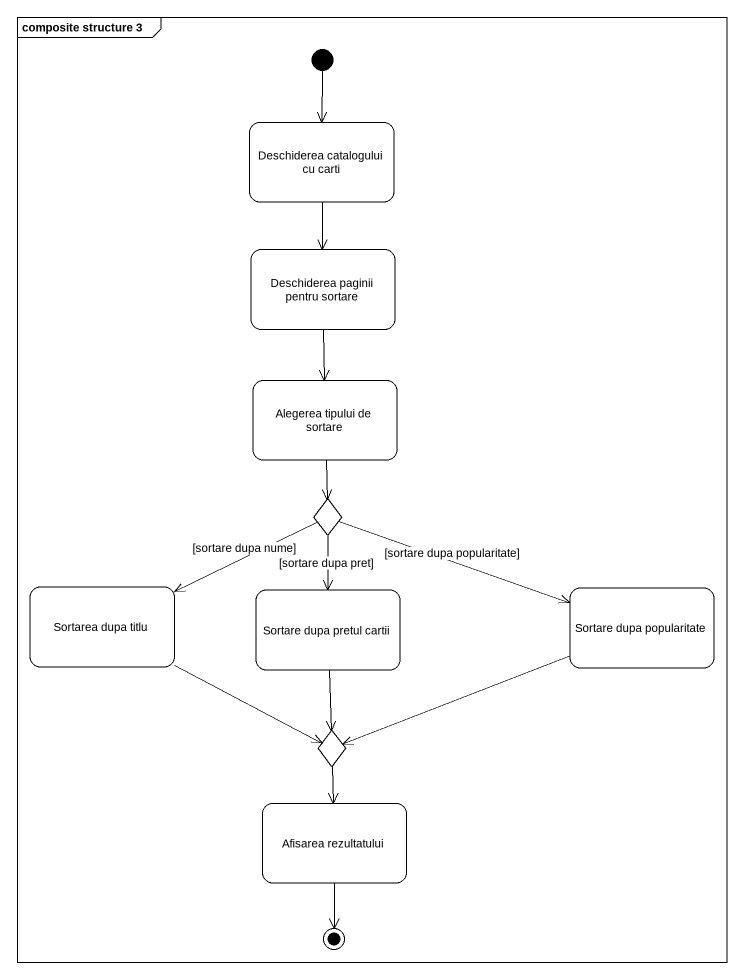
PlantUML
@startuml
mainframe composite structure 3
hide empty description
state "Deschiderea catalogului cu carti" as Deschiderea_catalogului_cu
state "Deschiderea paginii pentru sortare" as Deschiderea_paginii_pentru
state "Alegerea tipului de sortare" as Alegerea_tipului_de_sortare
state choice1 <<choice>>
state "Sortarea dupa titlu" as Sortarea_dupa_titlu
state "Sortare dupa pretul cartii" as Sortare_dupa_pretul_cartii
state "Sortare dupa popularitate" as Sortare_dupa_popularitate
state choice2 <<choice>>
state "Afisarea rezultatului" as Afisarea_rezultatului
[*] --> Deschiderea_catalogului_cu
Deschiderea_catalogului_cu --> Deschiderea_paginii_pentru
Deschiderea_paginii_pentru --> Alegerea_tipului_de_sortare
Alegerea_tipului_de_sortare --> choice1
choice1 -left-> Sortarea_dupa_titlu : [sortare dupa nume]
choice1 --> Sortare_dupa_pretul_cartii : [sortare dupa pret]
choice1 -right-> Sortare_dupa_popularitate : [sortare dupa popularitate]
Sortarea_dupa_titlu -right-> choice2
Sortare_dupa_pretul_cartii --> choice2
Sortare_dupa_popularitate -left-> choice2
choice2 --> Afisarea_rezultatului
Afisarea_rezultatului --> [*]
@enduml
